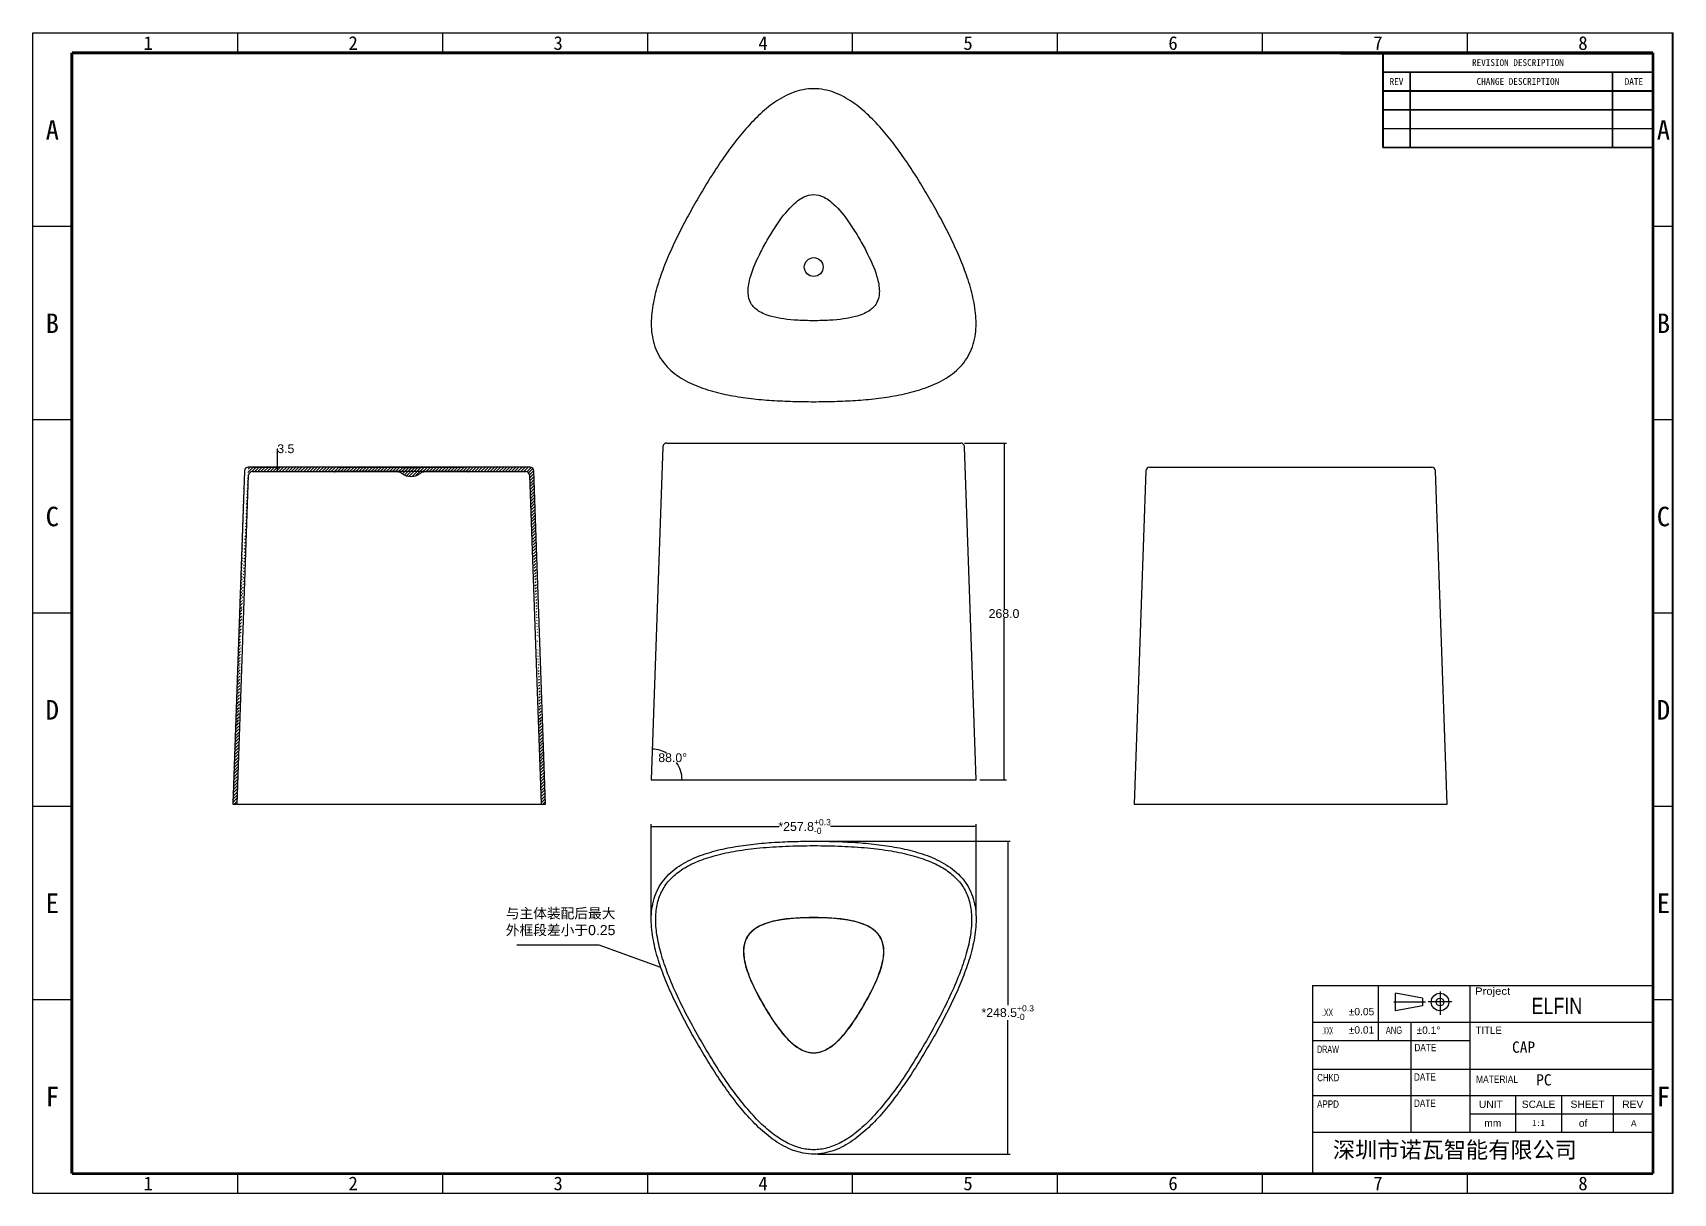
# Model space of a CAD drawing. Header units: millimetres. Extents: x 480 to 3134, y 272 to 1195.
# Drawn here: x 1829 to 3134, y 272 to 1195 of the extents above; entities that cross this region are included whole.
import ezdxf
from ezdxf.enums import TextEntityAlignment as Align

# ---------------------------------------------------------------- set-up
doc = ezdxf.new("R2010")
doc.units = ezdxf.units.MM
doc.layers.add('DIM', color=6, linetype='Continuous')
doc.styles.get("Standard").update_dxf_attribs({"font": 'arial.ttf'})
doc.styles.add('TEXTSTYLE_2', font='txt')
doc.dimstyles.get("Standard").update_dxf_attribs({"dimtxt": 0.18, "dimasz": 0.18, "dimexe": 0.18, "dimexo": 0.0625, "dimgap": 0.09, "dimtad": 0, "dimtih": 1, "dimtoh": 1, "dimdec": 4, "dimzin": 0, "dimdsep": 46, "dimtxsty": 'Standard', "dimcen": 0.09, "dimadec": 0, "dimazin": 0, "dimtfac": 1, "dimtdec": 4, "dimtofl": 0, "dimtmove": 0, "dimatfit": 3, "dimfxl": 1, "dimtolj": 1, "dimtzin": 0, "dimarcsym": 0})

# ---------------------------------------------------------------- blocks, each defined once
blk = doc.blocks.new('*D25')
at = {"color": 0, "lineweight": -2, "transparency": 16777216}
for p, q in [((2570.074627495811, 868.9662706484996), (2603.533571473061, 868.9662706484996)), ((2601.533571473061, 868.7862706484997), (2601.533571473061, 736.9072042970307)), ((2601.533571473061, 601.1462706475392), (2601.533571473061, 729.5791824689271)), ((2582.30553518279, 600.9662706475392), (2603.533571473061, 600.9662706475392))]:
    blk.add_line(p, q, dxfattribs=at)
at = {"color": 0, "transparency": 16777216}
for points in [[(2601.503571473061, 868.7862706484997), (2601.563571473061, 868.7862706484997), (2601.533571473061, 868.9662706484996)], [(2601.503571473061, 601.1462706475392), (2601.563571473061, 601.1462706475392), (2601.533571473061, 600.9662706475392)]]:
    blk.add_solid(points, dxfattribs=at)
at = {"layer": 'Defpoints', "color": 0, "transparency": 16777216}
for p in [(2567.074627495811, 868.9662706484996), (2601.533571473061, 868.9662706484996), (2579.30553518279, 600.9662706475392)]:
    blk.add_point(p, dxfattribs=at)
at = {"color": 0, "transparency": 16777216, "insert": (2601.533571473061, 736.8172042970313), "char_height": 7, "attachment_point": 2}
blk.add_mtext('\\A1;268.0', dxfattribs=at)
blk = doc.blocks.new('*D26')
at = {"color": 0, "lineweight": -2, "transparency": 16777216}
for p, q in [((2453.067878837694, 552.2317033667878), (2606.491110902472, 552.2317033667878)), ((2604.491110902472, 552.0517033667878), (2604.491110902472, 421.8451156481957)), ((2604.491110902472, 303.4271792591077), (2604.491110902472, 409.9018368851216)), ((2453.06865885391, 303.2471792591077), (2606.491110902472, 303.2471792591077))]:
    blk.add_line(p, q, dxfattribs=at)
at = {"color": 0, "transparency": 16777216}
for points in [[(2604.461110902472, 552.0517033667878), (2604.521110902473, 552.0517033667878), (2604.491110902472, 552.2317033667878)], [(2604.461110902472, 303.4271792591077), (2604.521110902473, 303.4271792591077), (2604.491110902472, 303.2471792591077)]]:
    blk.add_solid(points, dxfattribs=at)
at = {"layer": 'Defpoints', "color": 0, "transparency": 16777216}
for p in [(2450.067878837694, 552.2317033667878), (2450.06865885391, 303.2471792591077), (2604.491110902472, 303.2471792591077)]:
    blk.add_point(p, dxfattribs=at)
at = {"color": 0, "transparency": 16777216, "insert": (2604.491110902472, 421.7551156481961), "char_height": 7, "attachment_point": 2}
blk.add_mtext('\\A1;*248.5{\\H0.7x;\\S+0.3^ -0;} ', dxfattribs=at)
blk = doc.blocks.new('*D27')
at = {"color": 0, "lineweight": -2, "transparency": 16777216}
for p, q in [((2320.805260777212, 492.965730243408), (2320.805260777212, 565.9071298202998)), ((2320.985260777211, 563.9071298202998), (2422.374145422002, 563.9071298202998)), ((2579.150490822493, 563.9071298202998), (2463.347051288305, 563.9071298202998)), ((2579.330490822493, 492.9652844048287), (2579.330490822493, 565.9071298202998))]:
    blk.add_line(p, q, dxfattribs=at)
at = {"color": 0, "transparency": 16777216}
for points in [[(2320.985260777211, 563.9371298202998), (2320.985260777211, 563.8771298202998), (2320.805260777212, 563.9071298202998)], [(2579.150490822493, 563.9371298202998), (2579.150490822493, 563.8771298202998), (2579.330490822493, 563.9071298202998)]]:
    blk.add_solid(points, dxfattribs=at)
at = {"layer": 'Defpoints', "color": 0, "transparency": 16777216}
for p in [(2320.805260777212, 563.9071298202998), (2320.805260777212, 489.965730243408), (2579.330490822493, 489.9652844048287)]:
    blk.add_point(p, dxfattribs=at)
at = {"color": 0, "transparency": 16777216, "insert": (2442.860598355153, 569.7887692018369), "char_height": 7, "attachment_point": 2}
blk.add_mtext('\\A1;*257.8{\\H0.7x;\\S+0.3^ -0;}', dxfattribs=at)
blk = doc.blocks.new('*D28')
at = {"color": 0, "lineweight": -2, "transparency": 16777216}
for p, q in [((2321.709961862615, 626.8748480330751), (2321.730465448792, 627.4619900738272)), ((2346.729578395592, 600.9662706475365), (2347.317078429639, 600.9662706475359))]:
    blk.add_line(p, q, dxfattribs=at)
for start, end in [(60.21616164241703, 87.57924122535547), (0.4207456837784181, 34.67686513162609)]:
    blk.add_arc((2320.805208477124, 600.9662706475606), 24.51186995251514, start, end, dxfattribs=at)
at = {"color": 0, "transparency": 16777216}
for points in [[(2321.83937499987, 625.4262883476501), (2321.841689136484, 625.486243704139), (2321.66066599871, 625.4632084357368)], [(2345.346417323129, 601.1463795849304), (2345.28641772757, 601.1461592835007), (2345.317078429639, 600.9662706475376)]]:
    blk.add_solid(points, dxfattribs=at)
at = {"layer": 'Defpoints', "color": 0, "transparency": 16777216}
for p in [(2321.596708112273, 623.6317061979588), (2321.605262687492, 623.8766755759392), (2342.174275566825, 612.9743820846213), (2343.48445969609, 600.9662706475393), (2343.729578395592, 600.9662706475392)]:
    blk.add_point(p, dxfattribs=at)
at = {"color": 0, "transparency": 16777216, "insert": (2337.855734319066, 622.150259900107), "char_height": 7, "attachment_point": 2}
blk.add_mtext('\\A1;88.0°', dxfattribs=at)
blk = doc.blocks.new('*D29')
at = {"color": 0, "lineweight": -2, "transparency": 16777216}
for p, q in [((2023.301970377669, 849.7057581876015), (2023.301970377669, 864.3877135455001)), ((2023.301970377669, 864.3877135455001), (2023.481970377669, 864.3877135455001)), ((2002.951808329952, 849.7057581876015), (2025.301970377669, 849.7057581876015)), ((2023.301970377669, 846.3857581873614), (2023.301970377669, 849.5257581876016)), ((2006.381681307634, 846.2057581873614), (2025.301970377669, 846.2057581873614))]:
    blk.add_line(p, q, dxfattribs=at)
at = {"color": 0, "transparency": 16777216}
for points in [[(2023.271970377669, 849.5257581876016), (2023.331970377669, 849.5257581876016), (2023.301970377669, 849.7057581876015)], [(2023.271970377669, 846.3857581873614), (2023.331970377669, 846.3857581873614), (2023.301970377669, 846.2057581873614)]]:
    blk.add_solid(points, dxfattribs=at)
at = {"layer": 'Defpoints', "color": 0, "transparency": 16777216}
for p in [(1999.951808329952, 849.7057581876015), (2023.301970377669, 849.7057581876015), (2003.381681307634, 846.2057581873614)]:
    blk.add_point(p, dxfattribs=at)
at = {"color": 0, "transparency": 16777216, "insert": (2029.967945821052, 864.3877135455004), "char_height": 7, "attachment_point": 5}
blk.add_mtext('\\A1;3.5', dxfattribs=at)

msp = doc.modelspace()

# ---------------------------------------------------------------- hatches: boundary and pattern name
h = msp.add_hatch()
h.set_pattern_fill('XSEC0001', color=3, scale=1.720112005539999, angle=45, style=0, pattern_type=0)
h.set_pattern_definition([(44.99999999999999, (2230.886619179753, 483.1499497639816), (-1.216302863299999, 1.216302863299999), [])])
edge = h.paths.add_edge_path()
edge.add_line((1996.953681633811, 846.8104543516001), (1987.696021647771, 581.7057581866393))
edge.add_arc((1999.951808332491, 846.7057581881218), 2.999999999479998, 90.00000041680002, 178.0000138857)
edge.add_line((1999.951808329952, 849.7057581876015), (2071.876655422311, 849.7057581876015))
edge.add_line((2071.876655422311, 849.7057581876015), (2071.876655422311, 849.5057581888213))
edge.add_line((2122.075783957051, 849.5057581888213), (2071.876655422311, 849.5057581888213))
edge.add_line((2122.075783957051, 849.5057581888213), (2122.075783957051, 849.3057581875019))
edge.add_line((2137.075783956992, 849.3057581875), (2122.075783957052, 849.3057581875))
edge.add_line((2137.075783956992, 849.5057581888213), (2137.075783956992, 849.3057581875019))
edge.add_line((2172.263805490893, 849.5057581888213), (2137.075783956992, 849.5057581888213))
edge.add_line((2172.263805490893, 849.7057581876015), (2172.263805490893, 849.5057581888213))
edge.add_line((2172.263805490893, 849.7057581876015), (2224.424713716493, 849.7057581876015))
edge.add_arc((2224.424713716493, 846.7057581881218), 2.999999999479998, 2.0000478025, 89.9999892138)
edge.add_line((2236.68054626599, 581.7057581866411), (2227.42288619867, 846.8104566782404))
edge.add_line((2233.128382382271, 581.7057581866411), (2236.68054626599, 581.7057581866411))
edge.add_line((2223.992945009293, 843.3104566780003), (2233.128382382272, 581.7057581866393))
edge.add_arc((2220.994772527112, 843.2057581878817), 2.999999999479998, 2.000047799099999, 89.9999892131)
edge.add_line((2175.87927554467, 846.2057581873614), (2220.99477252711, 846.2057581873614))
edge.add_arc((2175.279275545792, 847.0057581875608), 0.99999999898, 269.9997594171, 306.8698976458)
edge.add_line((2175.279275545792, 846.0057581885831), (2140.375783955913, 846.0057581885831))
edge.add_arc((2140.375783955911, 840.0057581870824), 5.999999998959999, 90.0000000318, 126.8698976262)
edge.add_arc((2129.575783955752, 854.4057581881425), 12.00000000046, 270, 306.8698976458)
edge.add_arc((2129.575783955752, 854.4057581881425), 12.00000000046, 233.1301023541999, 270)
edge.add_arc((2118.775783955592, 840.0057581870824), 5.999999998959999, 53.1301023665, 89.99999997979998)
edge.add_line((2118.775783955592, 846.0057581885831), (2068.861502687072, 846.0057581885831))
edge.add_arc((2068.861502687072, 847.0057581875608), 0.99999999898, 233.1317250356, 269.9999999831)
edge.add_line((2003.381681307634, 846.2057581873614), (2068.261538088174, 846.2057581873614))
edge.add_arc((2003.381681338113, 843.2057581878817), 2.999999999479998, 90.0000016133, 178.0000483516)
edge.add_line((1991.248185531491, 581.7057581866411), (2000.38362267587, 843.3104501679827))
edge.add_line((1987.696021647771, 581.7057581866411), (1991.248185531491, 581.7057581866411))

# ---------------------------------------------------------------- linework, layer by layer
at = {"color": 7, "linetype": 'Continuous'}
for p, q in [((1828.592802494553, 272.2173171215418), (1828.592802494553, 1195.311658891145)), ((1828.592802494553, 1195.311658891145), (3134.111942997275, 1195.311658891145)), ((3134.111942997275, 272.2173171215418), (3134.111942997275, 1195.311658891145)), ((2903.146164189682, 1103.995739372271), (2903.146164189682, 1179.162821881841)), ((3117.909257073945, 1103.995739372271), (2903.146164189682, 1103.995739372271)), ((2330.062930331431, 866.0709705996396), (2320.805208374473, 600.9662706475392)), ((2333.06079138421, 868.9662706484996), (2567.075258579131, 868.9662706484996)), ((2579.330549298371, 600.9662706475392), (2570.072827331252, 866.0709709069797)), ((2224.424713716493, 849.7057581876015), (1999.951808329952, 849.7057581876015)), ((2071.876655422311, 849.7057581876015), (2071.876655422311, 849.5057581888213)), ((2172.263805490893, 849.5057581888213), (2071.876655422311, 849.5057581888213)), ((2122.075783957051, 849.5057581888213), (2122.075783957051, 849.3057581875)), ((2137.075783956992, 849.3057581875), (2122.075783957051, 849.3057581875)), ((2137.075783956992, 849.5057581888213), (2137.075783956992, 849.3057581875)), ((2172.263805490893, 849.7057581876015), (2172.263805490893, 849.5057581888213)), ((2717.429735768994, 849.7057581876015), (2941.902484953152, 849.7057581876015)), ((1996.953681633811, 846.8104543516001), (1987.696021647771, 581.7057581866411)), ((1991.248185531491, 581.7057581866411), (2000.383622675872, 843.3104501679809)), ((2003.381681307634, 846.2057581873614), (2068.261538088173, 846.2057581873614)), ((2175.763805491133, 846.2057581873614), (2068.376655422071, 846.2057581873614)), ((2118.775783955592, 846.0057581885831), (2068.861502687072, 846.0057581885831)), ((2175.279275545792, 846.0057581885831), (2140.375783955911, 846.0057581885831)), ((2175.87927554467, 846.2057581873614), (2220.994772527112, 846.2057581873614)), ((2223.992945009293, 843.3104566780003), (2233.128382382271, 581.7057581866411)), ((2236.68054626599, 581.7057581866411), (2227.42288619867, 846.8104566782422)), ((2714.431563286813, 846.8104566782422), (2705.173903219493, 581.7057581866411)), ((2954.158427837712, 581.7057581866411), (2944.900767851672, 846.8104543363606)), ((2320.803289371452, 600.9662706475392), (2579.332557226793, 600.9662706475392)), ((1987.696021647771, 581.7057581866411), (2236.68054626599, 581.7057581866411)), ((2705.173903219493, 581.7057581866411), (2954.158432656091, 581.7057581866411)), ((1828.592802494553, 272.2173171215418), (3134.111942997275, 272.2173171215418))]:
    msp.add_line(p, q, dxfattribs=at)
at = {"color": 2, "linetype": 'Continuous'}
for p, q in [((3133.576873840793, 1194.939604143918), (1828.592802494553, 1194.939604143918)), ((3133.576873840793, 272.2173171215418), (3133.576873840793, 1194.939604143918)), ((2869.389125576454, 1178.622804863024), (3117.613589765642, 1178.622804863024)), ((2903.318756472563, 1178.935314711875), (2903.318756472563, 1104.330830010056)), ((3117.613589765642, 1178.622804863024), (3117.613589765642, 1092.275021643325)), ((2903.147652706182, 1164.07220062433), (3117.613589765642, 1164.07220062433)), ((2924.776743800096, 1164.384710473181), (2924.776743800096, 1104.330830010056)), ((3085.711449314083, 1164.07220062433), (3085.711449314083, 1104.018320161204)), ((2903.147652706182, 1149.023125441079), (3117.613589765642, 1149.023125441079)), ((2903.147652706182, 1134.045260392766), (3117.613589765642, 1134.045260392766)), ((2903.147652706182, 1119.067395344455), (3117.613589765642, 1119.067395344455)), ((2903.147652706182, 1104.018320161204), (3117.613589765642, 1104.018320161204)), ((3117.751698813499, 502.9212937859793), (3117.751698813499, 328.8520750522803)), ((2714.117708656391, 287.6814988112164), (3117.751698813499, 287.6814988112164))]:
    msp.add_line(p, q, dxfattribs=at)
at = {"color": 1, "linetype": 'Continuous'}
for p, q in [((1991.715811412887, 1179.404079485153), (1991.715811412887, 1194.939604143918)), ((2154.838820331221, 1179.404079485153), (2154.838820331221, 1194.939604143918)), ((2317.961829249558, 1179.404079485153), (2317.961829249558, 1194.939604143918)), ((2481.084838167455, 1179.404079485153), (2481.084838167455, 1194.939604143918)), ((2644.207847085789, 1179.404079485153), (2644.207847085789, 1194.939604143918)), ((2807.330856004126, 1179.404079485153), (2807.330856004126, 1194.939604143918)), ((2970.453864922456, 1179.404079485153), (2970.453864922456, 1194.939604143918)), ((1859.663851812518, 1041.137910021103), (1828.592802494553, 1041.137910021103)), ((3133.576873840793, 1041.137910021103), (3118.041349181589, 1041.137910021103)), ((1859.663851812518, 887.3362158978507), (1828.592802494553, 887.3362158978507)), ((3133.576873840793, 887.3362158978507), (3118.041349181589, 887.3362158978507)), ((1859.663851812518, 733.6223994904249), (1828.592802494553, 733.6223994904249)), ((3133.576873840793, 733.6223994904249), (3118.041349181589, 733.6223994904249)), ((1859.663851812518, 579.8207053676106), (1828.592802494553, 579.8207053676088)), ((3133.576873840793, 579.8207053676106), (3118.041349181589, 579.8207053676106)), ((1859.663851812518, 426.0190112443561), (1828.592802494553, 426.0190112443561)), ((3133.576873840793, 426.0190112443561), (3118.041349181589, 426.0190112443561)), ((1991.715811412887, 272.2173171215418), (1991.715811412887, 287.752841780306)), ((2154.838820331221, 272.2173171215418), (2154.838820331221, 287.752841780306)), ((2317.961829249558, 272.2173171215418), (2317.961829249558, 287.752841780306)), ((2481.084838167455, 272.2173171215418), (2481.084838167455, 287.752841780306)), ((2644.207847085789, 272.2173171215418), (2644.207847085789, 287.752841780306)), ((2807.330856004126, 272.2173171215418), (2807.330856004126, 287.752841780306)), ((2807.330856004126, 272.2173171215418), (2807.330856004126, 287.752841780306)), ((2970.453864922456, 272.2173171215418), (2970.453864922456, 287.752841780306))]:
    msp.add_line(p, q, dxfattribs=at)
at = {"color": 5, "linetype": 'Continuous'}
for p, q in [((3117.909257073945, 1164.129405379927), (2903.146164189682, 1164.129405379927)), ((2924.793577244636, 1104.308249221123), (2924.793577244636, 1164.441915228777)), ((3085.694793141534, 1103.995739372271), (3085.694793141534, 1164.129405379927)), ((3117.909257073945, 1149.095988878013), (2903.146164189682, 1149.095988878013)), ((3117.909257073945, 1134.062572376099), (2903.146164189682, 1134.062572376099)), ((3117.909257073945, 1119.029155874185), (2903.146164189682, 1119.029155874185))]:
    msp.add_line(p, q, dxfattribs=at)
for p, q in [((3118.041349181589, 511.2973209361098), (3118.041349181589, 328.9234180213734)), ((2847.085836279697, 320.6893027731603), (3118.041349181589, 320.6893027731603)), ((2847.085836279697, 320.6893027731603), (2847.085836279697, 287.6957674050336))]:
    msp.add_line(p, q)
at = {"color": 7, "linetype": 'Continuous', "const_width": 2.330328744485712}
for points in [[(1859.663851812518, 1179.404079485153), (1859.663851812518, 287.752841780306)], [(3118.041349181589, 1179.404079485153), (1859.663851812518, 1179.404079485153)], [(3118.041349181589, 287.752841780306), (3118.041349181589, 1179.404079485153)], [(1859.663851812518, 287.752841780306), (3118.041349181589, 287.752841780306)]]:
    msp.add_lwpolyline(points, dxfattribs=at)
at = {"color": 7, "linetype": 'Continuous'}
msp.add_circle((2450.067878837694, 1008.979053278579), 7.500000001239999, dxfattribs=at)
for centre, radius, start, end in [((2333.061126387351, 865.9662706490199), 2.999999999479998, 90.0000000020844, 177.9999878486226), ((2567.074627495811, 865.9662706490199), 2.999999999479998, 2.000015500977526, 89.99999999843669), ((1999.951808332491, 846.7057581881218), 2.999999999479998, 90.00000007691469, 178.0000138829003), ((2224.424713716493, 846.7057581881218), 2.999999999479998, 2.000047802512321, 89.99998921381228), ((2717.429735768994, 846.7057581881218), 2.999999999479998, 90, 177.9999999999965), ((2941.902641160614, 846.7057581881218), 2.999999999479998, 1.999985830840257, 89.99999999635229), ((2003.381681338113, 843.2057581878817), 2.999999999479998, 90.00000057727688, 178.0000483715812), ((2068.861502687072, 847.0057581875608), 0.99999999898, 233.1317250306298, 269.9999999847838), ((2118.775783955592, 840.0057581870824), 5.999999998959999, 53.13010236647353, 89.99999997978124), ((2129.575783955752, 854.4057581881425), 12.00000000046, 233.1301023542602, 306.8698976457398), ((2140.375783955911, 840.0057581870824), 5.999999998959999, 90.00000003178722, 126.869897626231), ((2175.279275545792, 847.0057581875608), 0.99999999898, 269.9997594170711, 306.8698976457398), ((2220.994772527112, 843.2057581878817), 2.999999999479998, 2.00004779907105, 89.99998921308274)]:
    msp.add_arc(centre, radius, start, end, dxfattribs=at)
for points, knots in [([(2542.823323862372, 1062.531434433697), (2540.05007289123, 1067.334846018119), (2534.379175409071, 1076.870986267619), (2525.408555748112, 1090.889989309058), (2515.847061498011, 1104.515812598378), (2505.51365386667, 1117.574419544359), (2494.150939566491, 1129.754922480739), (2483.486757978972, 1138.715967601538), (2474.033653809271, 1144.561036330479), (2466.444391441473, 1148.041273332399), (2458.400901315632, 1150.324079800559), (2450.067958735934, 1151.126152966539), (2441.734993232731, 1150.324144578179), (2433.691477940571, 1148.04134036808), (2426.102219745993, 1144.561063340838), (2416.649048969874, 1138.716060303917), (2405.984873168472, 1129.754953008998), (2394.622127171631, 1117.574440562857), (2384.288708244912, 1104.515824498278), (2374.727203740833, 1090.889999700197), (2365.756581628772, 1076.870991627018), (2360.08568527691, 1067.334846874099), (2357.312433810472, 1062.531434433697)], [0, 0, 0, 0, 0.0624991303, 0.1250000698, 0.1874994729, 0.2499978406, 0.3124908414, 0.3749635186, 0.4062269879000001, 0.437487138, 0.4687449599000001, 0.4999996872, 0.5312544336000001, 0.562512421, 0.5937725981, 0.6250360497999999, 0.6875089770999999, 0.7500020638000001, 0.8125004670999999, 0.8749998924999999, 0.9375008586, 1, 1, 1, 1]), ([(2357.312433810472, 1062.531434433697), (2354.539182839333, 1057.728022846737), (2349.116091869433, 1048.048811440658), (2341.460588933071, 1033.270525406739), (2334.441026939712, 1018.177116843299), (2328.298645401792, 1002.698819852279), (2323.431377579833, 986.7681691456983), (2321.002975652293, 973.0521944212396), (2320.667549731832, 961.9430316992984), (2321.44820726119, 953.6304191932377), (2323.492983931093, 945.5231491746381), (2326.96483948165, 937.905572629279), (2331.825881872832, 931.0900170097175), (2337.824605956132, 925.2655305357785), (2344.63324337007, 920.4331786561779), (2354.421749876332, 915.1689941350396), (2367.514384338712, 910.4141006298596), (2383.744390547672, 906.6639301622181), (2400.220193260211, 904.2442348974782), (2416.801255934952, 902.7766414953567), (2433.42738412027, 902.017358896579), (2444.521375904813, 901.8742909708799), (2450.067878837694, 901.8742909708799)], [0, 0, 0, 0, 0.0624991303, 0.1250000698, 0.1874994729, 0.2499978406, 0.3124908414, 0.3749635186, 0.4062269879000001, 0.437487138, 0.4687449599000001, 0.4999996872, 0.5312544336000001, 0.562512421, 0.5937725981, 0.6250360497999999, 0.6875089770999999, 0.7500020638000001, 0.8125004670999999, 0.8749998924999999, 0.9375008586, 1, 1, 1, 1]), ([(2413.098967748992, 1030.323064044878), (2415.293008359633, 1034.123253856218), (2421.85666756401, 1044.856639084859), (2431.58078522775, 1057.426535141358), (2441.85894061247, 1065.274590705058), (2450.067878837694, 1067.379977365499), (2458.27681706037, 1065.274590705058), (2468.55497244509, 1057.426535141358), (2478.27909010883, 1044.856639084859), (2484.842749313211, 1034.123253856218), (2487.036789923852, 1030.323064044878)], [0, 0, 0, 0, 0.0833333333, 0.25, 0.375, 0.5, 0.625, 0.75, 0.9166666667, 1, 1, 1, 1]), ([(2450.067878837694, 901.8742909708799), (2455.614380779971, 901.8742909708799), (2466.70836923203, 902.0173621274589), (2483.334491831891, 902.7766451199386), (2499.915548072811, 904.2442303940588), (2516.391337242072, 906.6639204365583), (2532.621319364211, 910.4140682092984), (2545.713902876731, 915.1689978129598), (2555.502432969432, 920.4330918059586), (2562.311037807871, 925.2654673100988), (2568.309751263812, 931.0899308605385), (2573.17083829295, 937.9054342373784), (2576.642761404972, 945.5229982478395), (2578.687552613832, 953.6302889318777), (2579.468173391931, 961.9429178361788), (2579.132837664332, 973.0521053967786), (2576.704379003353, 986.7681061968779), (2571.837118791231, 1002.698789110658), (2565.694735002871, 1018.17710043998), (2558.675176834753, 1033.270518637639), (2551.019670761492, 1048.04880931468), (2545.596575328811, 1057.728021990759), (2542.823323862372, 1062.531434433697)], [0, 0, 0, 0, 0.0624991303, 0.1250000698, 0.1874994729, 0.2499978406, 0.3124908414, 0.3749635186, 0.4062269879000001, 0.437487138, 0.4687449599000001, 0.4999996872, 0.5312544336000001, 0.562512421, 0.5937725981, 0.6250360497999999, 0.6875089770999999, 0.7500020638000001, 0.8125004670999999, 0.8749998924999999, 0.9375008586, 1, 1, 1, 1]), ([(2450.067878837694, 966.291031743438), (2445.679797616413, 966.291031743438), (2433.102583738633, 966.6086347429791), (2417.354675597733, 968.7450196396185), (2405.418982415573, 973.7221355248384), (2399.491194972212, 979.7785912351192), (2397.210044192892, 987.9404336032985), (2398.867581990333, 1000.765605052218), (2404.89137246495, 1015.471886007899), (2410.904927138352, 1026.52287423608), (2413.098967748992, 1030.323064044878)], [0, 0, 0, 0, 0.0833333333, 0.25, 0.375, 0.5, 0.625, 0.75, 0.9166666667, 1, 1, 1, 1]), ([(2487.036789923852, 1030.323064044878), (2489.230830534492, 1026.52287423608), (2495.24438520789, 1015.471886007899), (2501.268175682511, 1000.765605052218), (2502.925713479952, 987.9404336032985), (2500.644562700632, 979.7785912351192), (2494.716775257271, 973.7221355248384), (2482.781082075111, 968.7450196396185), (2467.033173934211, 966.6086347429791), (2454.455960056432, 966.291031743438), (2450.067878837694, 966.291031743438)], [0, 0, 0, 0, 0.0833333333, 0.25, 0.375, 0.5, 0.625, 0.75, 0.9166666667, 1, 1, 1, 1]), ([(2357.312433810472, 391.5745599065085), (2354.539182839333, 396.3779714909288), (2349.116091869433, 406.0571828970078), (2341.460588933071, 420.835468930929), (2334.441026939712, 435.9288774969082), (2328.298645401792, 451.4071744853882), (2323.431377579833, 467.3378251919694), (2321.002975652293, 481.053799916428), (2320.667549731832, 492.1629626383692), (2321.44820726119, 500.4755751444281), (2323.492983931093, 508.5828451630277), (2326.96483948165, 516.2004217083886), (2331.825881872832, 523.0159773279483), (2337.824605956132, 528.8404638018892), (2344.63324337007, 533.6728156814879), (2354.421749876332, 538.937000202628), (2367.514384338712, 543.6918937078099), (2383.744390547672, 547.4420641754496), (2400.220193260211, 549.8617594401894), (2416.801255934952, 551.3293528423092), (2433.42738412027, 552.0886354410886), (2444.521375904813, 552.2317033667878), (2450.067878837694, 552.2317033667878)], [0, 0, 0, 0, 0.0624991303, 0.1250000698, 0.1874994729, 0.2499978406, 0.3124908414, 0.3749635186, 0.4062269879000001, 0.437487138, 0.4687449599000001, 0.4999996872, 0.5312544336000001, 0.562512421, 0.5937725981, 0.6250360497999999, 0.6875089770999999, 0.7500020638000001, 0.8125004670999999, 0.8749998924999999, 0.9375008586, 1, 1, 1, 1]), ([(2360.388698028772, 393.3506418788511), (2356.676763715292, 399.7799007043286), (2349.739335941711, 412.2888104210306), (2340.59617848257, 430.7358378017288), (2333.277420717273, 448.0733879322488), (2327.955885932373, 464.1747951604084), (2324.812113787113, 478.9341534496089), (2323.981239093773, 492.2640015549096), (2325.37498370785, 502.3754035952097), (2327.78391146809, 509.4983397938086), (2330.169484068032, 514.3503115554286), (2333.178628570433, 518.8422639100881), (2338.142808388053, 524.4899246467485), (2346.20266711463, 530.7526439069079), (2358.162091549813, 536.6980093694692), (2372.515956845073, 541.35510197043), (2389.120951935751, 544.7972212736295), (2407.795089669951, 547.1277661883487), (2428.342262733513, 548.4330732500694), (2442.644010210734, 548.6795394195688), (2450.067878837694, 548.6795394195688)], [0, 0, 0, 0, 0.08606531769999999, 0.165773823, 0.2385775629, 0.3040616939, 0.362091063, 0.4130515052000001, 0.4581865096000001, 0.4793181834000001, 0.5, 0.5206818166, 0.5418134904000002, 0.5869484948000001, 0.6379089370000001, 0.6959383061, 0.7614224370999999, 0.834226177, 0.9139346823000001, 1, 1, 1, 1]), ([(2450.067878837694, 552.2317033667878), (2455.614380779971, 552.2317033667878), (2466.70836923203, 552.0886322102087), (2483.334491831891, 551.329349217729), (2499.915548072811, 549.8617639436088), (2516.391337242072, 547.4420739011093), (2532.621319364211, 543.6919261283692), (2545.713902876731, 538.9369965247079), (2555.502432969432, 533.6729025342484), (2562.311037807871, 528.8405270275689), (2568.309751263812, 523.0160634771291), (2573.17083829295, 516.2005601002893), (2576.642761404972, 508.5829960898282), (2578.687552613832, 500.4757054057882), (2579.468173391931, 492.1630765014888), (2579.132837664332, 481.0538889434283), (2576.704379003353, 467.3378881433291), (2571.837118791231, 451.4072052270076), (2565.694735002871, 435.9288938976879), (2558.675176834753, 420.8354757000288), (2551.019670761492, 406.0571850255292), (2545.596575328811, 396.3779723469088), (2542.823323862372, 391.5745599065085)], [0, 0, 0, 0, 0.0624991303, 0.1250000698, 0.1874994729, 0.2499978406, 0.3124908414, 0.3749635186, 0.4062269879000001, 0.437487138, 0.4687449599000001, 0.4999996872, 0.5312544336000001, 0.562512421, 0.5937725981, 0.6250360497999999, 0.6875089770999999, 0.7500020638000001, 0.8125004670999999, 0.8749998924999999, 0.9375008586, 1, 1, 1, 1]), ([(2450.067878837694, 548.6795394195688), (2457.491747464654, 548.6795394195688), (2471.793494939331, 548.4330732500694), (2492.340668002893, 547.1277661883487), (2511.014805737093, 544.7972212736295), (2527.619800827772, 541.35510197043), (2541.973666123031, 536.6980093694692), (2553.93309055821, 530.7526439069079), (2561.992949284791, 524.4899246467485), (2566.957129102411, 518.8422639100881), (2569.966273604812, 514.3503115554286), (2572.35184620475, 509.4983397938086), (2574.760773967533, 502.3754035952097), (2576.154518579071, 492.2640015549096), (2575.323643885731, 478.9341534496089), (2572.179871740471, 464.1747951604084), (2566.858336955571, 448.0733879322488), (2559.53957919027, 430.7358378017288), (2550.396421731133, 412.2888104210306), (2543.458993957553, 399.7799007043286), (2539.747059644073, 393.3506418788511)], [0, 0, 0, 0, 0.08606531769999999, 0.165773823, 0.2385775629, 0.3040616939, 0.362091063, 0.4130515052000001, 0.4581865096000001, 0.4793181834000001, 0.5, 0.5206818166, 0.5418134904000002, 0.5869484948000001, 0.6379089370000001, 0.6959383061, 0.7614224370999999, 0.834226177, 0.9139346823000001, 1, 1, 1, 1]), ([(2450.067878837694, 491.4304326480087), (2445.274503989611, 491.4304507480483), (2438.079030531972, 491.2506660936488), (2428.525495206773, 490.4049033046085), (2421.405753571253, 489.3588546194678), (2414.389107716332, 487.7337372270886), (2407.612791479813, 485.2728311252886), (2402.422073448772, 482.1438651912085), (2398.970142610713, 478.787948951569), (2396.868755894011, 475.8414543111685), (2395.367730775673, 472.5483448648883), (2394.187385480793, 467.8809318070489), (2394.072945440432, 461.8211606042878), (2395.329922548011, 454.7222545938494), (2397.430850479752, 447.8331068126081), (2400.084820025753, 441.1442080720681), (2404.129135658211, 432.4477237810479), (2407.57117755491, 426.1263712066102), (2409.967878837193, 421.9751952646311)], [0, 0, 0, 0, 0.1250026628, 0.1875127548, 0.2500229713, 0.3125296172, 0.3750232592, 0.4374534764, 0.4687323547, 0.5000000828, 0.5312678574000002, 0.5625467211000001, 0.6249768514999999, 0.6874704359, 0.7499770577, 0.8124872631999998, 0.8749973472, 1, 1, 1, 1]), ([(2490.167878835651, 421.9751952646311), (2492.564581934032, 426.1263706020891), (2496.006620587152, 432.4477257343096), (2500.050936186592, 441.1442114172496), (2502.704902270572, 447.8331128882892), (2504.805832252092, 454.722265142469), (2506.062783169731, 461.8211801978487), (2505.948378199151, 467.8809568438301), (2504.768034900713, 472.5483747606886), (2503.266989048352, 475.8414763609089), (2501.165585171413, 478.7879569678098), (2497.713659540354, 482.143872506409), (2492.522963757172, 485.2728660909288), (2485.746642257771, 487.7337449918687), (2478.730001302512, 489.3588619194288), (2471.610260296911, 490.4049062433896), (2462.05672616043, 491.2506683085285), (2454.861253299692, 491.4304488735288), (2450.067878837694, 491.4304326480087)], [0, 0, 0, 0, 0.1250026628, 0.1875127548, 0.2500229713, 0.3125296172, 0.3750232592, 0.4374534764, 0.4687323547, 0.5000000828, 0.5312678574000002, 0.5625467211000001, 0.6249768514999999, 0.6874704359, 0.7499770577, 0.8124872631999998, 0.8749973472, 1, 1, 1, 1]), ([(2409.967878837193, 421.9751952646311), (2412.364550586892, 417.8240018271299), (2416.117985391411, 411.6824313493089), (2421.627205114633, 403.8317084554092), (2426.092980668713, 398.1888556720496), (2431.008696542111, 392.9248208077097), (2436.52806186099, 388.2868118566676), (2441.833184862611, 385.3560011422287), (2446.465458999111, 384.0444994650097), (2450.067891565632, 383.6978925051881), (2453.670320563451, 384.0445213445691), (2458.302591489391, 385.3560188638094), (2463.60772731293, 388.2867964820489), (2469.127071704752, 392.9248235940886), (2474.042784725731, 398.1888544477697), (2478.50855618533, 403.8317088643471), (2484.017774689353, 411.6824310902284), (2487.771205655932, 417.8240030971283), (2490.167878835651, 421.9751952646311)], [0, 0, 0, 0, 0.1250026628, 0.1875127548, 0.2500229713, 0.3125296172, 0.3750232592, 0.4374534764, 0.4687323547, 0.5000000828, 0.5312678574000002, 0.5625467211000001, 0.6249768514999999, 0.6874704359, 0.7499770577, 0.8124872631999998, 0.8749973472, 1, 1, 1, 1]), ([(2539.747059644073, 393.3506418788511), (2536.035125330593, 386.9213830559092), (2528.670805629492, 374.6589395061692), (2517.266790022531, 357.5172191871879), (2505.911410053632, 342.5102139739283), (2494.627949750393, 329.8509260464289), (2483.41785660039, 319.7486603607285), (2472.289306858551, 312.364177715448), (2462.835703517892, 308.5154949378484), (2455.462595940033, 307.0402194759081), (2450.067878837694, 306.6802000689495), (2444.673161732811, 307.0402194759081), (2437.300054154952, 308.5154949378484), (2427.846450814293, 312.364177715448), (2416.71790107245, 319.7486603607285), (2405.507807922451, 329.8509260464289), (2394.224347619212, 342.5102139739283), (2382.868967650313, 357.5172191871879), (2371.464952043352, 374.6589395061692), (2364.100632342252, 386.9213830559092), (2360.388698028772, 393.3506418788511)], [0, 0, 0, 0, 0.08606531769999999, 0.165773823, 0.2385775629, 0.3040616939, 0.362091063, 0.4130515052000001, 0.4581865096000001, 0.4793181834000001, 0.5, 0.5206818166, 0.5418134904000002, 0.5869484948000001, 0.6379089370000001, 0.6959383061, 0.7614224370999999, 0.834226177, 0.9139346823000001, 1, 1, 1, 1]), ([(2542.823323862372, 391.5745599065085), (2540.05007289123, 386.771148319549), (2534.379175409071, 377.2350080700489), (2525.408555748112, 363.2160050311486), (2515.847061498011, 349.5901817392896), (2505.51365386667, 336.5315747933091), (2494.150939566491, 324.3510718569287), (2483.486757978972, 315.3900267361296), (2474.033653809271, 309.5449580071891), (2466.444391441473, 306.0647210052684), (2458.400901315632, 303.7819145371104), (2450.067958735934, 302.9798413711287), (2441.734993232731, 303.781849759489), (2433.691477940571, 306.0646539695881), (2426.102219745993, 309.544930996828), (2416.649048969874, 315.3899340337484), (2405.984873168472, 324.3510413286695), (2394.622127171631, 336.5315537748102), (2384.288708244912, 349.5901698393882), (2374.727203740833, 363.2159946374686), (2365.756581628772, 377.2350027131888), (2360.08568527691, 386.7711474635689), (2357.312433810472, 391.5745599065085)], [0, 0, 0, 0, 0.0624991303, 0.1250000698, 0.1874994729, 0.2499978406, 0.3124908414, 0.3749635186, 0.4062269879000001, 0.437487138, 0.4687449599000001, 0.4999996872, 0.5312544336000001, 0.562512421, 0.5937725981, 0.6250360497999999, 0.6875089770999999, 0.7500020638000001, 0.8125004670999999, 0.8749998924999999, 0.9375008586, 1, 1, 1, 1])]:
    msp.add_open_spline(points, degree=3, knots=knots, dxfattribs=at)
for points in [[(2450.067878837694, 491.3149625944698), (2370.067878835474, 491.3149625944697), (2410.067878837854, 422.0329302926693)], [(2490.067878837534, 422.0329302926693), (2530.06787883737, 491.3149625944697), (2450.067878837694, 491.3149625944698)], [(2410.067878837854, 422.0329302926693), (2450.067878837694, 352.7508979883296), (2490.067878837534, 422.0329302926693)]]:
    msp.add_rational_spline(points, [0.45, 0.55, 0.45], degree=2, dxfattribs=at)
at = {"layer": 'DIM', "color": 0}
for p, q in [((2847.085836279697, 437.4086006385896), (3118.041349181589, 437.4086006385896)), ((2847.085836279697, 437.4086006385896), (2847.085836279697, 320.6893027731603)), ((2899.19266568391, 437.4086006385896), (2899.19266568391, 393.638863939057)), ((2913.143301535121, 417.3586428448416), (2913.143301535121, 431.3214151439897)), ((2934.574511731375, 427.4248314719462), (2913.143301535121, 431.3214151439897)), ((2948.537284030528, 432.7365623559854), (2948.537284030528, 414.1195326237848)), ((2972.142226849803, 437.4086006385896), (2972.142226849803, 320.6893027731603)), ((2911.648537498993, 424.3400289944166), (2936.972526572601, 424.3400289944166)), ((2934.574511731375, 421.2552265168906), (2913.143301535121, 417.3586428448416)), ((2934.574511731375, 427.4248314719462), (2934.574511731375, 421.2552265168906)), ((2957.845798896629, 424.3400289944166), (2939.228769164427, 424.3400289944166)), ((2847.085836279697, 408.2287761722346), (3118.041349181589, 408.2287761722346)), ((2925.246080386019, 408.2287761722346), (2925.246080386019, 393.638863939057)), ((2847.085836279697, 393.638863939057), (2972.142226849803, 393.638863939057)), ((2925.246080386019, 393.638863939057), (2925.246080386019, 320.6893027731603)), ((2847.085836279697, 370.9599927959935), (3118.041349181596, 370.9599927960026)), ((2847.085836279697, 349.8691272395172), (3118.041349181589, 349.8691272395172)), ((3008.617007432753, 349.8691272395172), (3008.617007432753, 320.6893027731603)), ((3045.091788015699, 349.8691272395172), (3045.091788015699, 320.6893027731603)), ((3086.23581953477, 349.8691272395172), (3086.23581953477, 320.6893027731603)), ((2972.142226849803, 335.2792150063378), (3118.041349181589, 335.2792150063378))]:
    msp.add_line(p, q, dxfattribs=at)
for radius in [6.981386149573809, 3.084802477527668]:
    msp.add_circle((2948.537284030528, 424.3400289944166), radius, dxfattribs=at)

# ---------------------------------------------------------------- texts
at = {"color": 1, "linetype": 'Continuous', "attachment_point": 2, "style": 'TEXTSTYLE_2'}
for s, insert, char_height, width in [('1', (1920.439134380293, 1192.609275445147), 10.87486726122234, 10.87486726122234), ('2', (2083.56214329863, 1192.609275445147), 10.87486726122234, 10.87486726122234), ('3', (2246.685152216964, 1192.609275445147), 10.87486726122234, 10.87486726122234), ('4', (2409.808161135301, 1192.609275445147), 10.87486726122234, 10.87486726122234), ('5', (2572.931170053631, 1192.609275445147), 10.87486726122234, 10.87486726122234), ('6', (2736.054178971528, 1192.609275445147), 10.87486726122234, 10.87486726122234), ('7', (2899.177187889865, 1192.609275445147), 10.87486726122234, 10.87486726122234), ('8', (3062.300196808203, 1192.609275445147), 10.87486726122234, 10.87486726122234), ('A', (1844.128327153318, 1125.806519412112), 15.53552465876347, 15.53552465876347), ('A', (3126.344180667893, 1125.806519412112), 15.53552465876347, 15.53552465876347), ('B', (1844.128327153318, 972.0048252888591), 15.53552465876347, 15.53552465876347), ('B', (3126.344180667893, 972.0048252888591), 15.53552465876347, 15.53552465876347), ('C', (1844.128327153318, 818.2910088814333), 15.53552465876347, 15.53552465876347), ('C', (3126.344180667893, 818.2910088814333), 15.53552465876347, 15.53552465876347), ('D', (1844.128327153318, 664.4893147581788), 15.53552465876347, 15.53552465876347), ('D', (3126.344180667893, 664.4893147581788), 15.53552465876347, 15.53552465876347), ('E', (1844.128327153318, 510.6876206353645), 15.53552465876347, 15.53552465876347), ('E', (3126.344180667893, 510.6876206353645), 15.53552465876347, 15.53552465876347), ('F', (1844.128327153318, 356.885926512552), 15.53552465876347, 15.53552465876347), ('F', (3126.344180667893, 356.885926512552), 15.53552465876347, 15.53552465876347), ('1', (1920.439134380293, 285.4225130815357), 10.87486726122234, 10.87486726122234), ('2', (2083.56214329863, 285.4225130815357), 10.87486726122234, 10.87486726122234), ('3', (2246.685152216964, 285.4225130815357), 10.87486726122234, 10.87486726122234), ('4', (2409.808161135301, 285.4225130815357), 10.87486726122234, 10.87486726122234), ('5', (2572.931170053631, 285.4225130815357), 10.87486726122234, 10.87486726122234), ('6', (2736.054178971528, 285.4225130815357), 10.87486726122234, 10.87486726122234), ('7', (2899.177187889865, 285.4225130815357), 10.87486726122234, 10.87486726122234), ('8', (3062.300196808203, 285.4225130815357), 10.87486726122234, 10.87486726122234)]:
    msp.add_mtext(s, dxfattribs=dict(at, insert=insert, char_height=char_height, width=width))
at = {"color": 0, "linetype": 'Continuous', "char_height": 5.369078586912569, "attachment_point": 2, "line_spacing_factor": 1.0000002, "style": 'TEXTSTYLE_2'}
for s, insert, width in [('REVISION DESCRIPTION', (3010.527710631966, 1174.33065292434), 107.3815717382513), ('REV', (2913.884318833818, 1159.24960822514), 16.1072357607377), ('CHANGE DESCRIPTION', (3010.527710631966, 1159.297236422426), 96.64341456442624), ('DATE', (3102.820060079295, 1159.24960822514), 21.47631434765028)]:
    msp.add_mtext(s, dxfattribs=dict(at, insert=insert, width=width))
at = {"color": 1, "insert": (2205.0438264978, 498.8469044436079), "char_height": 8, "width": 88.0925340396257, "attachment_point": 1}
msp.add_mtext('{\\fSimSun|b0|i0|c134|p2;与主体装配后最大外框段差小于}0.25', dxfattribs=at)
at = {"insert": (3005.875533043905, 392.9179170828484), "char_height": 8.9883368577809, "width": 72.93880086146551, "attachment_point": 1}
msp.add_mtext('{\\fSimSun|b0|i0|c134|p2;CAP}', dxfattribs=at)
at = {"color": 0, "attachment_point": 1}
for s, insert, char_height, width in [('{\\fSimSun|b0|i0|c134|p2;PC  }', (3025.086333024021, 366.880991832275), 8.9883368577809, 204.9340803574045), ('{\\fSimSun|b0|i0|c134|p2;\\H0.3333x;1:1}', (3021.818822739599, 330.6724720859493), 14.88766554406011, 578.1619352544762), ('{\\H0.3333x;A}', (3100.423818727773, 330.2746557067021), 14.88766554406011, 578.1619352544762)]:
    msp.add_mtext(s, dxfattribs=dict(at, insert=insert, char_height=char_height, width=width))
at = {"color": 252, "true_color": 0x939598, "insert": (2863.244268397055, 313.1553353093259), "char_height": 12.9432050752045, "width": 295.1050757146625, "attachment_point": 1}
msp.add_mtext('{\\fSimSun|b0|i0|c134|p2;深圳市诺瓦智能有限公司}', dxfattribs=at)
at = {"layer": 'DIM', "color": 0}
for s, height, width, p, p2 in [('Project', 5.835964893271563, 1.100552822330769, (2976.444088717519, 430.0465806082739), (3004.369633315822, 430.0465806082739)), ('.XX', 5.835964893271563, 0.6566715542704645, (2854.740441195525, 413.0463600274325), (2863.369678824907, 413.0463600274325)), ('ELFIN', 13.04678302779811, 0.7812998985584554, (3021.358733441361, 414.6412269945122), (3061.715340048861, 414.6412269945122)), ('ANG', 5.835964893271563, 0.73265191549628, (2905.410481596122, 398.9545888824996), (2918.354338040204, 398.9545888824996)), ('TITLE', 5.835964893271563, 0.9435424618275896, (2976.81156609649, 398.8977193501978), (2997.755724545212, 398.8977193501978)), ('.XXX', 5.835964893271563, 0.4644681381287344, (2854.740441195525, 398.456447794244), (2863.369678824907, 398.456447794244)), ('DRAW', 5.835964893271563, 0.7007075764675312, (2850.606635348551, 383.7121843437944), (2868.06010072248, 383.7121843437944)), ('DATE', 5.835964893271563, 0.8026963211199822, (2928.153103449233, 385.163012626057), (2945.606568823161, 385.163012626057)), ('CHKD', 5.835964893271563, 0.7555277108320276, (2850.8750956123, 361.2576360195981), (2868.328560986232, 361.2576360195981)), ('DATE', 5.835964893271563, 0.8026963211201497, (2927.780866530829, 361.7456583923322), (2945.234331904761, 361.7456583923322)), ('MATERIAL', 5.835964893271563, 0.8191973961042557, (2977.256822768766, 359.9332936434639), (3010.657251006396, 359.9332936434639)), ('APPD', 5.835964893271563, 0.7861443976975383, (2850.6651638199, 340.1741629785374), (2868.118629193836, 340.1741629785374)), ('DATE', 5.835964893271563, 0.8026963211201497, (2927.758618767824, 340.862059428162), (2945.212084141756, 340.862059428162))]:
    msp.add_text(s, height=height, dxfattribs=dict(at, width=width)).set_placement(p, p2, align=Align.FIT)
for s, p in [('%%p0.05', (2875.867755735853, 413.7552908972702)), ('%%p0.01', (2875.867755735853, 399.1653786640909)), ('%%p0.1%%d', (2929.837564080946, 398.9235403959392))]:
    msp.add_text(s, height=5.835964893271563, dxfattribs=at).set_placement(p)
at = {"layer": 'DIM', "color": 0, "char_height": 5.835964893271563, "width": 99.87853348801096, "attachment_point": 1}
for s, insert in [('UNIT', (2979.484701557401, 345.863596232497)), ('SCALE', (3013.624856672282, 345.863596232497)), ('SHEET', (3052.434262723295, 345.863596232497)), ('REV', (3093.578294242358, 345.863596232497)), ('mm', (2983.7648466153, 330.884811423326)), ('of', (3059.049033249263, 330.884811423326))]:
    msp.add_mtext(s, dxfattribs=dict(at, insert=insert))

# ---------------------------------------------------------------- dimensions: what is measured, and where the dimension line sits
at = {"color": 1}
for base, p1, p2, picture, middle in [((2023.301970377669, 849.7057581876015), (2003.381681307634, 846.2057581873614), (1999.951808329952, 849.7057581876015), '*D29', (2029.967945821052, 864.3877135455004)), ((2601.533571473061, 868.9662706484996), (2579.30553518279, 600.9662706475392), (2567.074627495811, 868.9662706484996), '*D25', (2601.533571473061, 733.2431933829794))]:
    dim = msp.add_linear_dim(base=base, p1=p1, p2=p2, angle=90, dimstyle='Standard', override={"dimtxt": 7, "dimexe": 2, "dimexo": 3, "dimtad": 0, "dimtoh": 1, "dimdec": 1, "dimzin": 0, "dimcen": 2, "dimadec": 1, "dimtol": 0, "dimtdec": 1, "dimtzin": 0}, dxfattribs=at)
    dim.commit()
    dim.dimension.update_dxf_attribs({"geometry": picture, "text_midpoint": middle, "dimtype": 160})
dim = msp.add_angular_dim_2l(base=(2342.174275566825, 612.9743820846213), line1=((2343.48445969609, 600.9662706475392), (2343.729578395592, 600.9662706475392)), line2=((2321.596708112273, 623.6317061979589), (2321.605262687492, 623.8766755759389)), dimstyle='Standard', override={"dimtxt": 7, "dimexe": 2, "dimexo": 3, "dimtad": 0, "dimtoh": 1, "dimdec": 1, "dimzin": 0, "dimcen": 2, "dimadec": 1, "dimtol": 0, "dimtdec": 1, "dimtzin": 0}, dxfattribs=at)
dim.commit()
dim.dimension.update_dxf_attribs({"geometry": '*D28', "text_midpoint": (2337.855734319066, 618.5762489860552), "dimtype": 162})
for base, p1, p2, angle, text, picture, middle in [((2320.805260777212, 563.9071298202998), (2579.330490822493, 489.9652844048287), (2320.805260777212, 489.965730243408), 180, '*257.8{\\H0.7x;\\S+0.3^ -0;}', '*D27', (2442.860598355153, 563.9071298202998)), ((2604.491110902472, 303.2471792591077), (2450.067878837694, 552.2317033667878), (2450.06865885391, 303.2471792591077), 270, '*248.5{\\H0.7x;\\S+0.3^ -0;} ', '*D26', (2604.491110902472, 415.8734762666591))]:
    dim = msp.add_linear_dim(base=base, p1=p1, p2=p2, angle=angle, text=text, dimstyle='Standard', override={"dimtxt": 7, "dimexe": 2, "dimexo": 3, "dimtad": 0, "dimtoh": 1, "dimdec": 1, "dimzin": 0, "dimcen": 2, "dimadec": 1, "dimtol": 0, "dimtdec": 1, "dimtzin": 0}, dxfattribs=at)
    dim.commit()
    dim.dimension.update_dxf_attribs({"geometry": picture, "text_midpoint": middle, "dimtype": 160})

# ---------------------------------------------------------------- leaders
msp.add_leader([(2328.374746996848, 451.8730498800142), (2279.281830934742, 469.6284977863943), (2213.827883033744, 469.6284977863943)], dimstyle='Standard', override={"dimtxt": 7, "dimexe": 2, "dimexo": 3, "dimgap": 0.09, "dimtad": 0, "dimtoh": 1, "dimdec": 1, "dimzin": 0, "dimcen": 2, "dimadec": 1, "dimtol": 0, "dimtdec": 1, "dimtzin": 0}, dxfattribs=at)

doc.saveas('drawing.dxf')
